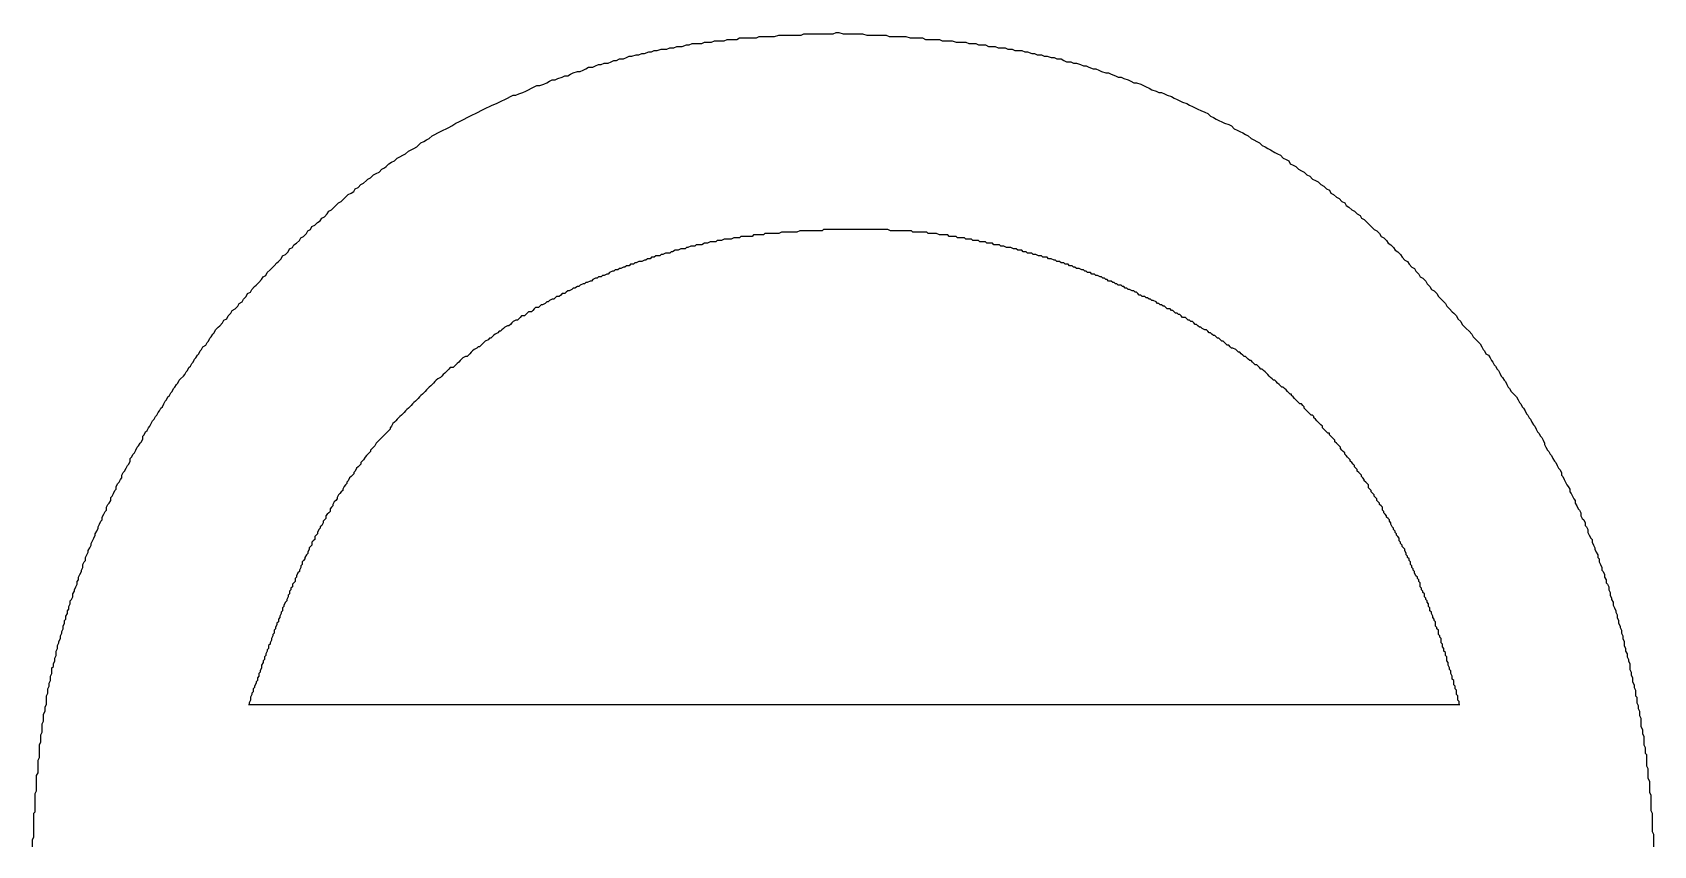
# Model space of a CAD drawing. Extents: x 50 to 797, y -88 to 551.
# Drawn here: x 160.023 to 161.183, y 537.793 to 538.375 of the extents above; entities that cross this region are included whole.
import ezdxf

# ---------------------------------------------------------------- set-up
doc = ezdxf.new("R2010")
doc.units = 0
doc.layers.get('0').update_dxf_attribs({"linetype": 'CONTINUOUS'})

msp = doc.modelspace()

# ---------------------------------------------------------------- linework, layer by layer
at = {"color": 7, "linetype": 'CONTINUOUS'}
msp.add_line((160.1776, 537.8939), (161.0443, 537.8939), dxfattribs=at)
at = {"color": 7}
for points in [[(160.154, 538.162, 0), (160.156, 538.164, 0), (160.157, 538.165, 0), (160.159, 538.167, 0), (160.16, 538.169, 0), (160.162, 538.17, 0), (160.163, 538.172, 0), (160.165, 538.174, 0), (160.166, 538.176, 0), (160.168, 538.177, 0), (160.17, 538.179, 0), (160.171, 538.181, 0), (160.173, 538.182, 0), (160.174, 538.184, 0), (160.176, 538.186, 0), (160.177, 538.188, 0), (160.179, 538.189, 0), (160.18, 538.191, 0), (160.182, 538.193, 0), (160.183, 538.194, 0), (160.185, 538.196, 0), (160.187, 538.198, 0), (160.188, 538.2, 0), (160.19, 538.201, 0), (160.191, 538.203, 0), (160.193, 538.205, 0), (160.194, 538.206, 0), (160.196, 538.208, 0), (160.198, 538.21, 0), (160.199, 538.211, 0), (160.201, 538.213, 0), (160.202, 538.215, 0), (160.204, 538.216, 0), (160.206, 538.218, 0), (160.207, 538.22, 0), (160.209, 538.221, 0), (160.21, 538.223, 0), (160.212, 538.224, 0), (160.214, 538.226, 0), (160.215, 538.228, 0), (160.217, 538.229, 0), (160.219, 538.231, 0), (160.22, 538.233, 0), (160.222, 538.234, 0), (160.223, 538.236, 0), (160.225, 538.237, 0), (160.227, 538.239, 0), (160.229, 538.24, 0), (160.23, 538.242, 0), (160.232, 538.243, 0), (160.234, 538.245, 0), (160.235, 538.247, 0), (160.237, 538.248, 0), (160.239, 538.25, 0), (160.24, 538.251, 0), (160.242, 538.253, 0), (160.244, 538.254, 0), (160.246, 538.256, 0), (160.247, 538.257, 0), (160.249, 538.259, 0), (160.251, 538.26, 0), (160.253, 538.261, 0), (160.254, 538.263, 0), (160.256, 538.264, 0), (160.258, 538.266, 0), (160.26, 538.267, 0), (160.262, 538.269, 0), (160.263, 538.27, 0), (160.265, 538.271, 0), (160.267, 538.273, 0), (160.269, 538.274, 0), (160.271, 538.275, 0), (160.273, 538.277, 0), (160.275, 538.278, 0), (160.276, 538.279, 0), (160.278, 538.281, 0), (160.28, 538.282, 0), (160.282, 538.283, 0), (160.284, 538.285, 0), (160.286, 538.286, 0), (160.288, 538.287, 0), (160.29, 538.288, 0), (160.292, 538.29, 0), (160.294, 538.291, 0), (160.296, 538.292, 0), (160.298, 538.293, 0), (160.3, 538.295, 0), (160.301, 538.296, 0), (160.303, 538.297, 0), (160.305, 538.298, 0), (160.307, 538.299, 0), (160.309, 538.301, 0), (160.311, 538.302, 0), (160.313, 538.303, 0), (160.315, 538.304, 0), (160.317, 538.305, 0), (160.319, 538.306, 0), (160.321, 538.307, 0), (160.323, 538.308, 0), (160.326, 538.31, 0), (160.328, 538.311, 0), (160.33, 538.312, 0), (160.332, 538.313, 0), (160.334, 538.314, 0), (160.336, 538.315, 0), (160.338, 538.316, 0), (160.34, 538.317, 0), (160.342, 538.318, 0), (160.344, 538.319, 0), (160.346, 538.32, 0), (160.348, 538.321, 0), (160.35, 538.322, 0), (160.352, 538.323, 0), (160.355, 538.324, 0), (160.357, 538.325, 0), (160.359, 538.326, 0), (160.361, 538.327, 0), (160.363, 538.328, 0), (160.365, 538.329, 0), (160.367, 538.33, 0), (160.369, 538.33, 0), (160.371, 538.331, 0), (160.374, 538.332, 0), (160.376, 538.333, 0), (160.378, 538.334, 0), (160.38, 538.335, 0), (160.382, 538.336, 0), (160.384, 538.337, 0), (160.386, 538.337, 0), (160.389, 538.338, 0), (160.391, 538.339, 0), (160.393, 538.34, 0), (160.395, 538.341, 0), (160.397, 538.341, 0), (160.399, 538.342, 0), (160.402, 538.343, 0), (160.404, 538.344, 0), (160.406, 538.344, 0), (160.408, 538.345, 0), (160.41, 538.346, 0), (160.413, 538.347, 0), (160.415, 538.347, 0), (160.417, 538.348, 0), (160.419, 538.349, 0), (160.421, 538.35, 0), (160.424, 538.35, 0), (160.426, 538.351, 0), (160.428, 538.352, 0), (160.43, 538.352, 0), (160.432, 538.353, 0), (160.435, 538.353, 0), (160.437, 538.354, 0), (160.439, 538.355, 0), (160.441, 538.355, 0), (160.443, 538.356, 0), (160.446, 538.356, 0), (160.448, 538.357, 0), (160.45, 538.358, 0), (160.452, 538.358, 0), (160.455, 538.359, 0), (160.457, 538.359, 0), (160.459, 538.36, 0), (160.461, 538.36, 0), (160.464, 538.361, 0), (160.466, 538.361, 0), (160.468, 538.362, 0), (160.47, 538.362, 0), (160.473, 538.363, 0), (160.475, 538.363, 0), (160.477, 538.363, 0), (160.479, 538.364, 0), (160.482, 538.364, 0), (160.484, 538.365, 0), (160.486, 538.365, 0), (160.488, 538.365, 0), (160.491, 538.366, 0), (160.493, 538.366, 0), (160.495, 538.367, 0), (160.497, 538.367, 0), (160.5, 538.367, 0), (160.502, 538.367, 0), (160.504, 538.368, 0), (160.506, 538.368, 0), (160.509, 538.368, 0), (160.511, 538.369, 0), (160.513, 538.369, 0), (160.516, 538.369, 0), (160.518, 538.369, 0), (160.52, 538.37, 0), (160.522, 538.37, 0), (160.525, 538.37, 0), (160.527, 538.37, 0), (160.529, 538.371, 0), (160.532, 538.371, 0), (160.534, 538.371, 0), (160.536, 538.371, 0), (160.538, 538.371, 0), (160.541, 538.371, 0), (160.543, 538.372, 0), (160.545, 538.372, 0), (160.548, 538.372, 0), (160.55, 538.372, 0), (160.552, 538.372, 0), (160.554, 538.372, 0), (160.557, 538.373, 0), (160.559, 538.373, 0), (160.561, 538.373, 0), (160.564, 538.373, 0), (160.566, 538.373, 0), (160.568, 538.373, 0), (160.571, 538.373, 0), (160.573, 538.373, 0), (160.575, 538.374, 0), (160.577, 538.374, 0), (160.58, 538.374, 0), (160.582, 538.374, 0), (160.584, 538.374, 0), (160.587, 538.374, 0), (160.589, 538.374, 0), (160.591, 538.374, 0), (160.594, 538.374, 0), (160.596, 538.374, 0), (160.598, 538.375, 0), (160.6, 538.375, 0)], [(160.6, 538.375, 0), (160.603, 538.374, 0), (160.605, 538.374, 0), (160.608, 538.374, 0), (160.61, 538.374, 0), (160.612, 538.374, 0), (160.615, 538.374, 0), (160.617, 538.374, 0), (160.62, 538.373, 0), (160.622, 538.373, 0), (160.624, 538.373, 0), (160.627, 538.373, 0), (160.629, 538.373, 0), (160.632, 538.373, 0), (160.634, 538.373, 0), (160.636, 538.372, 0), (160.639, 538.372, 0), (160.641, 538.372, 0), (160.643, 538.372, 0), (160.646, 538.372, 0), (160.648, 538.372, 0), (160.651, 538.371, 0), (160.653, 538.371, 0), (160.655, 538.371, 0), (160.658, 538.371, 0), (160.66, 538.371, 0), (160.662, 538.37, 0), (160.665, 538.37, 0), (160.667, 538.37, 0), (160.67, 538.37, 0), (160.672, 538.37, 0), (160.674, 538.369, 0), (160.677, 538.369, 0), (160.679, 538.369, 0), (160.681, 538.369, 0), (160.684, 538.368, 0), (160.686, 538.368, 0), (160.689, 538.368, 0), (160.691, 538.368, 0), (160.693, 538.367, 0), (160.696, 538.367, 0), (160.698, 538.367, 0), (160.7, 538.366, 0), (160.703, 538.366, 0), (160.705, 538.366, 0), (160.707, 538.365, 0), (160.71, 538.365, 0), (160.712, 538.365, 0), (160.714, 538.364, 0), (160.717, 538.364, 0), (160.719, 538.364, 0), (160.721, 538.363, 0), (160.724, 538.363, 0), (160.726, 538.362, 0), (160.728, 538.362, 0), (160.731, 538.362, 0), (160.733, 538.361, 0), (160.735, 538.361, 0), (160.738, 538.36, 0), (160.74, 538.36, 0), (160.742, 538.359, 0), (160.745, 538.359, 0), (160.747, 538.358, 0), (160.749, 538.358, 0), (160.752, 538.357, 0), (160.754, 538.357, 0), (160.756, 538.356, 0), (160.759, 538.356, 0), (160.761, 538.355, 0), (160.763, 538.354, 0), (160.766, 538.354, 0), (160.768, 538.353, 0), (160.77, 538.353, 0), (160.773, 538.352, 0), (160.775, 538.351, 0), (160.777, 538.351, 0), (160.779, 538.35, 0), (160.782, 538.349, 0), (160.784, 538.349, 0), (160.786, 538.348, 0), (160.788, 538.347, 0), (160.791, 538.346, 0), (160.793, 538.346, 0), (160.795, 538.345, 0), (160.798, 538.344, 0), (160.8, 538.343, 0), (160.802, 538.343, 0), (160.804, 538.342, 0), (160.807, 538.341, 0), (160.809, 538.34, 0), (160.811, 538.339, 0), (160.813, 538.339, 0), (160.816, 538.338, 0), (160.818, 538.337, 0), (160.82, 538.336, 0), (160.822, 538.335, 0), (160.824, 538.334, 0), (160.827, 538.333, 0), (160.829, 538.332, 0), (160.831, 538.332, 0), (160.833, 538.331, 0), (160.835, 538.33, 0), (160.838, 538.329, 0), (160.84, 538.328, 0), (160.842, 538.327, 0), (160.844, 538.326, 0), (160.846, 538.325, 0), (160.849, 538.324, 0), (160.851, 538.323, 0), (160.853, 538.322, 0), (160.855, 538.321, 0), (160.857, 538.32, 0), (160.859, 538.319, 0), (160.862, 538.318, 0), (160.864, 538.317, 0), (160.866, 538.315, 0), (160.868, 538.314, 0), (160.87, 538.313, 0), (160.872, 538.312, 0), (160.874, 538.311, 0), (160.876, 538.31, 0), (160.879, 538.309, 0), (160.881, 538.308, 0), (160.883, 538.306, 0), (160.885, 538.305, 0), (160.887, 538.304, 0), (160.889, 538.303, 0), (160.891, 538.302, 0), (160.893, 538.301, 0), (160.895, 538.299, 0), (160.897, 538.298, 0), (160.899, 538.297, 0), (160.901, 538.296, 0), (160.903, 538.294, 0), (160.905, 538.293, 0), (160.907, 538.292, 0), (160.909, 538.291, 0), (160.912, 538.289, 0), (160.914, 538.288, 0), (160.916, 538.287, 0), (160.918, 538.285, 0), (160.92, 538.284, 0), (160.922, 538.283, 0), (160.923, 538.281, 0), (160.925, 538.28, 0), (160.927, 538.279, 0), (160.929, 538.277, 0), (160.931, 538.276, 0), (160.933, 538.275, 0), (160.935, 538.273, 0), (160.937, 538.272, 0), (160.939, 538.27, 0), (160.941, 538.269, 0), (160.943, 538.268, 0), (160.945, 538.266, 0), (160.947, 538.265, 0), (160.949, 538.263, 0), (160.951, 538.262, 0), (160.952, 538.26, 0), (160.954, 538.259, 0), (160.956, 538.257, 0), (160.958, 538.256, 0), (160.96, 538.254, 0), (160.962, 538.253, 0), (160.963, 538.251, 0), (160.965, 538.25, 0), (160.967, 538.248, 0), (160.969, 538.247, 0), (160.971, 538.245, 0), (160.973, 538.244, 0), (160.974, 538.242, 0), (160.976, 538.241, 0), (160.978, 538.239, 0), (160.98, 538.237, 0), (160.981, 538.236, 0), (160.983, 538.234, 0), (160.985, 538.233, 0), (160.987, 538.231, 0), (160.988, 538.229, 0), (160.99, 538.228, 0), (160.992, 538.226, 0), (160.993, 538.224, 0), (160.995, 538.223, 0), (160.997, 538.221, 0), (160.998, 538.219, 0), (161, 538.218, 0), (161.002, 538.216, 0), (161.003, 538.214, 0), (161.005, 538.212, 0), (161.007, 538.211, 0), (161.008, 538.209, 0), (161.01, 538.207, 0), (161.012, 538.206, 0), (161.013, 538.204, 0), (161.015, 538.202, 0), (161.016, 538.2, 0), (161.018, 538.199, 0), (161.02, 538.197, 0), (161.021, 538.195, 0), (161.023, 538.193, 0), (161.024, 538.191, 0), (161.026, 538.19, 0), (161.028, 538.188, 0), (161.029, 538.186, 0), (161.031, 538.184, 0), (161.032, 538.183, 0), (161.034, 538.181, 0), (161.035, 538.179, 0), (161.037, 538.177, 0), (161.039, 538.175, 0), (161.04, 538.174, 0), (161.042, 538.172, 0), (161.043, 538.17, 0), (161.045, 538.168, 0), (161.046, 538.166, 0), (161.048, 538.164, 0), (161.049, 538.163, 0), (161.051, 538.161, 0), (161.053, 538.159, 0), (161.054, 538.157, 0), (161.056, 538.155, 0), (161.057, 538.154, 0), (161.059, 538.152, 0), (161.06, 538.15, 0)], [(160.608, 538.234, 0), (160.606, 538.234, 0), (160.605, 538.234, 0), (160.603, 538.234, 0), (160.602, 538.234, 0), (160.6, 538.234, 0), (160.599, 538.234, 0), (160.598, 538.234, 0), (160.596, 538.234, 0), (160.595, 538.234, 0), (160.593, 538.234, 0), (160.592, 538.234, 0), (160.59, 538.234, 0), (160.589, 538.234, 0), (160.588, 538.233, 0), (160.586, 538.233, 0), (160.585, 538.233, 0), (160.583, 538.233, 0), (160.582, 538.233, 0), (160.58, 538.233, 0), (160.579, 538.233, 0), (160.578, 538.233, 0), (160.576, 538.233, 0), (160.575, 538.233, 0), (160.573, 538.233, 0), (160.572, 538.233, 0), (160.57, 538.232, 0), (160.569, 538.232, 0), (160.567, 538.232, 0), (160.566, 538.232, 0), (160.565, 538.232, 0), (160.563, 538.232, 0), (160.562, 538.232, 0), (160.56, 538.232, 0), (160.559, 538.232, 0), (160.557, 538.231, 0), (160.556, 538.231, 0), (160.555, 538.231, 0), (160.553, 538.231, 0), (160.552, 538.231, 0), (160.55, 538.231, 0), (160.549, 538.231, 0), (160.547, 538.231, 0), (160.546, 538.23, 0), (160.545, 538.23, 0), (160.543, 538.23, 0), (160.542, 538.23, 0), (160.54, 538.23, 0), (160.539, 538.23, 0), (160.538, 538.229, 0), (160.536, 538.229, 0), (160.535, 538.229, 0), (160.533, 538.229, 0), (160.532, 538.229, 0), (160.53, 538.229, 0), (160.529, 538.228, 0), (160.528, 538.228, 0), (160.526, 538.228, 0), (160.525, 538.228, 0), (160.523, 538.227, 0), (160.522, 538.227, 0), (160.52, 538.227, 0), (160.519, 538.227, 0), (160.518, 538.227, 0), (160.516, 538.226, 0), (160.515, 538.226, 0), (160.513, 538.226, 0), (160.512, 538.225, 0), (160.511, 538.225, 0), (160.509, 538.225, 0), (160.508, 538.225, 0), (160.506, 538.224, 0), (160.505, 538.224, 0), (160.504, 538.224, 0), (160.502, 538.223, 0), (160.501, 538.223, 0), (160.499, 538.223, 0), (160.498, 538.223, 0), (160.497, 538.222, 0), (160.495, 538.222, 0), (160.494, 538.222, 0), (160.492, 538.221, 0), (160.491, 538.221, 0), (160.49, 538.22, 0), (160.488, 538.22, 0), (160.487, 538.22, 0), (160.485, 538.219, 0), (160.484, 538.219, 0), (160.483, 538.219, 0), (160.481, 538.218, 0), (160.48, 538.218, 0), (160.479, 538.217, 0), (160.477, 538.217, 0), (160.476, 538.217, 0), (160.474, 538.216, 0), (160.473, 538.216, 0), (160.472, 538.215, 0), (160.47, 538.215, 0), (160.469, 538.215, 0), (160.468, 538.214, 0), (160.466, 538.214, 0), (160.465, 538.213, 0), (160.463, 538.213, 0), (160.462, 538.212, 0), (160.461, 538.212, 0), (160.459, 538.211, 0), (160.458, 538.211, 0), (160.457, 538.211, 0), (160.455, 538.21, 0), (160.454, 538.21, 0), (160.453, 538.209, 0), (160.451, 538.209, 0), (160.45, 538.208, 0), (160.448, 538.208, 0), (160.447, 538.207, 0), (160.446, 538.207, 0), (160.444, 538.206, 0), (160.443, 538.206, 0), (160.442, 538.205, 0), (160.44, 538.205, 0), (160.439, 538.204, 0), (160.438, 538.204, 0), (160.436, 538.203, 0), (160.435, 538.202, 0), (160.434, 538.202, 0), (160.432, 538.201, 0), (160.431, 538.201, 0), (160.43, 538.2, 0), (160.428, 538.2, 0), (160.427, 538.199, 0), (160.426, 538.199, 0), (160.424, 538.198, 0), (160.423, 538.197, 0), (160.422, 538.197, 0), (160.42, 538.196, 0), (160.419, 538.196, 0), (160.418, 538.195, 0), (160.417, 538.195, 0), (160.415, 538.194, 0), (160.414, 538.193, 0), (160.413, 538.193, 0), (160.411, 538.192, 0), (160.41, 538.192, 0), (160.409, 538.191, 0), (160.407, 538.19, 0), (160.406, 538.19, 0), (160.405, 538.189, 0), (160.404, 538.188, 0), (160.402, 538.188, 0), (160.401, 538.187, 0), (160.4, 538.186, 0), (160.398, 538.186, 0), (160.397, 538.185, 0), (160.396, 538.184, 0), (160.395, 538.184, 0), (160.393, 538.183, 0), (160.392, 538.182, 0), (160.391, 538.182, 0), (160.39, 538.181, 0), (160.388, 538.18, 0), (160.387, 538.18, 0), (160.386, 538.179, 0), (160.385, 538.178, 0), (160.383, 538.178, 0), (160.382, 538.177, 0), (160.381, 538.176, 0), (160.38, 538.175, 0), (160.378, 538.175, 0), (160.377, 538.174, 0), (160.376, 538.173, 0), (160.375, 538.172, 0), (160.373, 538.172, 0), (160.372, 538.171, 0), (160.371, 538.17, 0), (160.37, 538.169, 0), (160.369, 538.169, 0), (160.367, 538.168, 0), (160.366, 538.167, 0), (160.365, 538.166, 0), (160.364, 538.165, 0), (160.363, 538.165, 0), (160.361, 538.164, 0), (160.36, 538.163, 0), (160.359, 538.162, 0), (160.358, 538.161, 0), (160.357, 538.161, 0), (160.356, 538.16, 0), (160.354, 538.159, 0), (160.353, 538.158, 0), (160.352, 538.157, 0), (160.351, 538.156, 0), (160.35, 538.156, 0), (160.349, 538.155, 0), (160.347, 538.154, 0), (160.346, 538.153, 0), (160.345, 538.152, 0), (160.344, 538.151, 0), (160.343, 538.15, 0), (160.342, 538.15, 0), (160.341, 538.149, 0), (160.339, 538.148, 0), (160.338, 538.147, 0), (160.337, 538.146, 0), (160.336, 538.145, 0), (160.335, 538.144, 0), (160.334, 538.143, 0), (160.333, 538.143, 0), (160.331, 538.142, 0), (160.33, 538.141, 0), (160.329, 538.14, 0), (160.328, 538.139, 0), (160.327, 538.138, 0), (160.326, 538.137, 0), (160.325, 538.136, 0), (160.324, 538.135, 0), (160.322, 538.135, 0), (160.321, 538.134, 0), (160.32, 538.133, 0), (160.319, 538.132, 0), (160.318, 538.131, 0), (160.317, 538.13, 0), (160.316, 538.129, 0), (160.315, 538.128, 0), (160.313, 538.127, 0)], [(161.044, 537.894, 0), (161.044, 537.895, 0), (161.044, 537.896, 0), (161.043, 537.897, 0), (161.043, 537.899, 0), (161.043, 537.9, 0), (161.042, 537.901, 0), (161.042, 537.902, 0), (161.042, 537.904, 0), (161.041, 537.905, 0), (161.041, 537.906, 0), (161.041, 537.907, 0), (161.04, 537.908, 0), (161.04, 537.91, 0), (161.04, 537.911, 0), (161.039, 537.912, 0), (161.039, 537.913, 0), (161.039, 537.914, 0), (161.038, 537.916, 0), (161.038, 537.917, 0), (161.038, 537.918, 0), (161.037, 537.919, 0), (161.037, 537.92, 0), (161.036, 537.922, 0), (161.036, 537.923, 0), (161.036, 537.924, 0), (161.035, 537.925, 0), (161.035, 537.926, 0), (161.035, 537.928, 0), (161.034, 537.929, 0), (161.034, 537.93, 0), (161.034, 537.931, 0), (161.033, 537.932, 0), (161.033, 537.934, 0), (161.032, 537.935, 0), (161.032, 537.936, 0), (161.032, 537.937, 0), (161.031, 537.938, 0), (161.031, 537.94, 0), (161.031, 537.941, 0), (161.03, 537.942, 0), (161.03, 537.943, 0), (161.029, 537.944, 0), (161.029, 537.946, 0), (161.029, 537.947, 0), (161.028, 537.948, 0), (161.028, 537.949, 0), (161.027, 537.95, 0), (161.027, 537.952, 0), (161.027, 537.953, 0), (161.026, 537.954, 0), (161.026, 537.955, 0), (161.025, 537.956, 0), (161.025, 537.957, 0), (161.024, 537.959, 0), (161.024, 537.96, 0), (161.023, 537.961, 0), (161.023, 537.962, 0), (161.023, 537.963, 0), (161.022, 537.964, 0), (161.022, 537.966, 0), (161.021, 537.967, 0), (161.021, 537.968, 0), (161.02, 537.969, 0), (161.02, 537.97, 0), (161.019, 537.971, 0), (161.019, 537.973, 0), (161.018, 537.974, 0), (161.018, 537.975, 0), (161.017, 537.976, 0), (161.017, 537.977, 0), (161.016, 537.978, 0), (161.016, 537.98, 0), (161.016, 537.981, 0), (161.015, 537.982, 0), (161.015, 537.983, 0), (161.014, 537.984, 0), (161.014, 537.985, 0), (161.013, 537.986, 0), (161.012, 537.988, 0), (161.012, 537.989, 0), (161.011, 537.99, 0), (161.011, 537.991, 0), (161.01, 537.992, 0), (161.01, 537.993, 0), (161.009, 537.994, 0), (161.009, 537.996, 0), (161.008, 537.997, 0), (161.008, 537.998, 0), (161.007, 537.999, 0), (161.007, 538, 0), (161.006, 538.001, 0), (161.006, 538.002, 0), (161.005, 538.004, 0), (161.005, 538.005, 0), (161.004, 538.006, 0), (161.003, 538.007, 0), (161.003, 538.008, 0), (161.002, 538.009, 0), (161.002, 538.01, 0), (161.001, 538.011, 0), (161.001, 538.013, 0), (161, 538.014, 0), (160.999, 538.015, 0), (160.999, 538.016, 0), (160.998, 538.017, 0), (160.998, 538.018, 0), (160.997, 538.019, 0), (160.997, 538.02, 0), (160.996, 538.021, 0), (160.995, 538.023, 0), (160.995, 538.024, 0), (160.994, 538.025, 0), (160.994, 538.026, 0), (160.993, 538.027, 0), (160.992, 538.028, 0), (160.992, 538.029, 0), (160.991, 538.03, 0), (160.99, 538.031, 0), (160.99, 538.032, 0), (160.989, 538.033, 0), (160.989, 538.035, 0), (160.988, 538.036, 0), (160.987, 538.037, 0), (160.987, 538.038, 0), (160.986, 538.039, 0), (160.985, 538.04, 0), (160.985, 538.041, 0), (160.984, 538.042, 0), (160.983, 538.043, 0), (160.983, 538.044, 0), (160.982, 538.045, 0), (160.981, 538.046, 0), (160.981, 538.047, 0), (160.98, 538.048, 0), (160.979, 538.049, 0), (160.979, 538.051, 0), (160.978, 538.052, 0), (160.977, 538.053, 0), (160.976, 538.054, 0), (160.976, 538.055, 0), (160.975, 538.056, 0), (160.974, 538.057, 0), (160.974, 538.058, 0), (160.973, 538.059, 0), (160.972, 538.06, 0), (160.971, 538.061, 0), (160.971, 538.062, 0), (160.97, 538.063, 0), (160.969, 538.064, 0), (160.969, 538.065, 0), (160.968, 538.066, 0), (160.967, 538.067, 0), (160.966, 538.068, 0), (160.966, 538.069, 0), (160.965, 538.07, 0), (160.964, 538.071, 0), (160.963, 538.072, 0), (160.962, 538.073, 0), (160.962, 538.074, 0), (160.961, 538.075, 0), (160.96, 538.076, 0), (160.959, 538.077, 0), (160.959, 538.078, 0), (160.958, 538.079, 0), (160.957, 538.08, 0), (160.956, 538.081, 0), (160.955, 538.082, 0), (160.955, 538.083, 0), (160.954, 538.084, 0), (160.953, 538.085, 0), (160.952, 538.086, 0), (160.951, 538.087, 0), (160.951, 538.088, 0), (160.95, 538.088, 0), (160.949, 538.089, 0), (160.948, 538.09, 0), (160.947, 538.091, 0), (160.946, 538.092, 0), (160.946, 538.093, 0), (160.945, 538.094, 0), (160.944, 538.095, 0), (160.943, 538.096, 0), (160.942, 538.097, 0), (160.941, 538.098, 0), (160.94, 538.099, 0), (160.94, 538.1, 0), (160.939, 538.101, 0), (160.938, 538.101, 0), (160.937, 538.102, 0), (160.936, 538.103, 0), (160.935, 538.104, 0), (160.934, 538.105, 0), (160.933, 538.106, 0), (160.933, 538.107, 0), (160.932, 538.108, 0), (160.931, 538.109, 0), (160.93, 538.109, 0), (160.929, 538.11, 0), (160.928, 538.111, 0), (160.927, 538.112, 0), (160.926, 538.113, 0), (160.925, 538.114, 0), (160.924, 538.115, 0), (160.924, 538.116, 0), (160.923, 538.116, 0), (160.922, 538.117, 0), (160.921, 538.118, 0), (160.92, 538.119, 0), (160.919, 538.12, 0), (160.918, 538.121, 0), (160.917, 538.121, 0), (160.916, 538.122, 0), (160.915, 538.123, 0), (160.914, 538.124, 0), (160.913, 538.125, 0), (160.912, 538.126, 0), (160.911, 538.126, 0), (160.91, 538.127, 0), (160.909, 538.128, 0), (160.908, 538.129, 0), (160.907, 538.13, 0), (160.907, 538.13, 0), (160.906, 538.131, 0), (160.905, 538.132, 0), (160.904, 538.133, 0), (160.903, 538.134, 0), (160.902, 538.134, 0), (160.901, 538.135, 0), (160.9, 538.136, 0), (160.899, 538.137, 0), (160.898, 538.137, 0), (160.897, 538.138, 0), (160.896, 538.139, 0), (160.895, 538.14, 0), (160.894, 538.14, 0), (160.893, 538.141, 0), (160.892, 538.142, 0), (160.891, 538.143, 0), (160.89, 538.143, 0), (160.889, 538.144, 0), (160.888, 538.145, 0), (160.887, 538.146, 0), (160.886, 538.146, 0), (160.885, 538.147, 0), (160.884, 538.148, 0), (160.882, 538.149, 0), (160.881, 538.149, 0), (160.88, 538.15, 0), (160.879, 538.151, 0), (160.878, 538.151, 0), (160.877, 538.152, 0), (160.876, 538.153, 0), (160.875, 538.154, 0), (160.874, 538.154, 0), (160.873, 538.155, 0), (160.872, 538.156, 0), (160.871, 538.156, 0), (160.87, 538.157, 0), (160.869, 538.158, 0), (160.868, 538.158, 0), (160.867, 538.159, 0), (160.866, 538.16, 0), (160.865, 538.16, 0), (160.864, 538.161, 0), (160.863, 538.162, 0), (160.862, 538.162, 0), (160.86, 538.163, 0), (160.859, 538.164, 0), (160.858, 538.164, 0), (160.857, 538.165, 0), (160.856, 538.166, 0), (160.855, 538.166, 0), (160.854, 538.167, 0), (160.853, 538.168, 0), (160.852, 538.168, 0), (160.851, 538.169, 0), (160.85, 538.169, 0), (160.849, 538.17, 0), (160.848, 538.171, 0), (160.846, 538.171, 0), (160.845, 538.172, 0), (160.844, 538.173, 0), (160.843, 538.173, 0), (160.842, 538.174, 0), (160.841, 538.174, 0), (160.84, 538.175, 0), (160.839, 538.176, 0), (160.838, 538.176, 0), (160.837, 538.177, 0), (160.835, 538.177, 0), (160.834, 538.178, 0), (160.833, 538.179, 0), (160.832, 538.179, 0), (160.831, 538.18, 0), (160.83, 538.18, 0), (160.829, 538.181, 0), (160.828, 538.181, 0), (160.827, 538.182, 0), (160.825, 538.183, 0), (160.824, 538.183, 0), (160.823, 538.184, 0), (160.822, 538.184, 0), (160.821, 538.185, 0), (160.82, 538.185, 0), (160.819, 538.186, 0), (160.817, 538.186, 0), (160.816, 538.187, 0), (160.815, 538.187, 0), (160.814, 538.188, 0), (160.813, 538.189, 0), (160.812, 538.189, 0), (160.811, 538.19, 0), (160.81, 538.19, 0), (160.808, 538.191, 0), (160.807, 538.191, 0), (160.806, 538.192, 0), (160.805, 538.192, 0), (160.804, 538.193, 0), (160.803, 538.193, 0), (160.802, 538.194, 0), (160.8, 538.194, 0), (160.799, 538.195, 0), (160.798, 538.195, 0), (160.797, 538.196, 0), (160.796, 538.196, 0), (160.795, 538.197, 0), (160.793, 538.197, 0), (160.792, 538.198, 0), (160.791, 538.198, 0), (160.79, 538.199, 0), (160.789, 538.199, 0), (160.788, 538.2, 0), (160.787, 538.2, 0), (160.785, 538.201, 0), (160.784, 538.201, 0), (160.783, 538.202, 0), (160.782, 538.202, 0), (160.781, 538.202, 0), (160.78, 538.203, 0), (160.778, 538.203, 0), (160.777, 538.204, 0), (160.776, 538.204, 0), (160.775, 538.205, 0), (160.774, 538.205, 0), (160.772, 538.206, 0), (160.771, 538.206, 0), (160.77, 538.206, 0), (160.769, 538.207, 0), (160.768, 538.207, 0), (160.767, 538.208, 0), (160.765, 538.208, 0), (160.764, 538.209, 0), (160.763, 538.209, 0), (160.762, 538.209, 0), (160.761, 538.21, 0), (160.759, 538.21, 0), (160.758, 538.211, 0), (160.757, 538.211, 0), (160.756, 538.211, 0), (160.755, 538.212, 0), (160.754, 538.212, 0), (160.752, 538.213, 0), (160.751, 538.213, 0), (160.75, 538.213, 0), (160.749, 538.214, 0), (160.748, 538.214, 0), (160.746, 538.214, 0), (160.745, 538.215, 0), (160.744, 538.215, 0), (160.743, 538.215, 0), (160.741, 538.216, 0), (160.74, 538.216, 0), (160.739, 538.216, 0), (160.738, 538.217, 0), (160.737, 538.217, 0), (160.735, 538.217, 0), (160.734, 538.218, 0), (160.733, 538.218, 0), (160.732, 538.218, 0), (160.731, 538.219, 0), (160.729, 538.219, 0), (160.728, 538.219, 0), (160.727, 538.22, 0), (160.726, 538.22, 0), (160.725, 538.22, 0), (160.723, 538.221, 0), (160.722, 538.221, 0), (160.721, 538.221, 0), (160.72, 538.221, 0), (160.718, 538.222, 0), (160.717, 538.222, 0), (160.716, 538.222, 0), (160.715, 538.223, 0), (160.713, 538.223, 0), (160.712, 538.223, 0), (160.711, 538.223, 0), (160.71, 538.224, 0), (160.709, 538.224, 0), (160.707, 538.224, 0), (160.706, 538.224, 0), (160.705, 538.225, 0), (160.704, 538.225, 0), (160.702, 538.225, 0), (160.701, 538.225, 0), (160.7, 538.226, 0), (160.699, 538.226, 0), (160.698, 538.226, 0), (160.696, 538.226, 0), (160.695, 538.227, 0), (160.694, 538.227, 0), (160.693, 538.227, 0), (160.691, 538.227, 0), (160.69, 538.228, 0), (160.689, 538.228, 0), (160.688, 538.228, 0), (160.686, 538.228, 0), (160.685, 538.228, 0), (160.684, 538.229, 0), (160.683, 538.229, 0), (160.681, 538.229, 0), (160.68, 538.229, 0), (160.679, 538.229, 0), (160.678, 538.23, 0), (160.676, 538.23, 0), (160.675, 538.23, 0), (160.674, 538.23, 0), (160.673, 538.23, 0), (160.672, 538.23, 0), (160.67, 538.231, 0), (160.669, 538.231, 0), (160.668, 538.231, 0), (160.667, 538.231, 0), (160.665, 538.231, 0), (160.664, 538.231, 0), (160.663, 538.232, 0), (160.662, 538.232, 0), (160.66, 538.232, 0), (160.659, 538.232, 0), (160.658, 538.232, 0), (160.657, 538.232, 0), (160.655, 538.232, 0), (160.654, 538.232, 0), (160.653, 538.232, 0), (160.652, 538.233, 0), (160.65, 538.233, 0), (160.649, 538.233, 0), (160.648, 538.233, 0), (160.647, 538.233, 0), (160.645, 538.233, 0), (160.644, 538.233, 0), (160.643, 538.233, 0), (160.642, 538.233, 0), (160.64, 538.233, 0), (160.639, 538.233, 0), (160.638, 538.233, 0), (160.637, 538.233, 0), (160.635, 538.234, 0), (160.634, 538.234, 0), (160.633, 538.234, 0), (160.632, 538.234, 0), (160.63, 538.234, 0), (160.629, 538.234, 0), (160.628, 538.234, 0), (160.627, 538.234, 0), (160.625, 538.234, 0), (160.624, 538.234, 0), (160.623, 538.234, 0), (160.621, 538.234, 0), (160.62, 538.234, 0), (160.619, 538.234, 0), (160.618, 538.234, 0), (160.616, 538.234, 0), (160.615, 538.234, 0), (160.614, 538.234, 0), (160.613, 538.234, 0), (160.611, 538.234, 0), (160.61, 538.234, 0), (160.609, 538.234, 0), (160.608, 538.234, 0)], [(160.023, 537.792, 0), (160.023, 537.793, 0), (160.023, 537.795, 0), (160.023, 537.797, 0), (160.024, 537.799, 0), (160.024, 537.801, 0), (160.024, 537.803, 0), (160.024, 537.805, 0), (160.024, 537.806, 0), (160.024, 537.808, 0), (160.024, 537.81, 0), (160.024, 537.812, 0), (160.024, 537.814, 0), (160.024, 537.816, 0), (160.025, 537.817, 0), (160.025, 537.819, 0), (160.025, 537.821, 0), (160.025, 537.823, 0), (160.025, 537.825, 0), (160.025, 537.827, 0), (160.025, 537.828, 0), (160.025, 537.83, 0), (160.026, 537.832, 0), (160.026, 537.834, 0), (160.026, 537.836, 0), (160.026, 537.838, 0), (160.026, 537.84, 0), (160.026, 537.841, 0), (160.026, 537.843, 0), (160.027, 537.845, 0), (160.027, 537.847, 0), (160.027, 537.849, 0), (160.027, 537.851, 0), (160.027, 537.852, 0), (160.027, 537.854, 0), (160.028, 537.856, 0), (160.028, 537.858, 0), (160.028, 537.86, 0), (160.028, 537.862, 0), (160.028, 537.863, 0), (160.028, 537.865, 0), (160.029, 537.867, 0), (160.029, 537.869, 0), (160.029, 537.871, 0), (160.029, 537.872, 0), (160.03, 537.874, 0), (160.03, 537.876, 0), (160.03, 537.878, 0), (160.03, 537.88, 0), (160.031, 537.882, 0), (160.031, 537.883, 0), (160.031, 537.885, 0), (160.031, 537.887, 0), (160.032, 537.889, 0), (160.032, 537.891, 0), (160.032, 537.892, 0), (160.033, 537.894, 0), (160.033, 537.896, 0), (160.033, 537.898, 0), (160.033, 537.9, 0), (160.034, 537.902, 0), (160.034, 537.903, 0), (160.034, 537.905, 0), (160.035, 537.907, 0), (160.035, 537.909, 0), (160.036, 537.911, 0), (160.036, 537.912, 0), (160.036, 537.914, 0), (160.037, 537.916, 0), (160.037, 537.918, 0), (160.037, 537.92, 0), (160.038, 537.921, 0), (160.038, 537.923, 0), (160.039, 537.925, 0), (160.039, 537.927, 0), (160.04, 537.929, 0), (160.04, 537.93, 0), (160.04, 537.932, 0), (160.041, 537.934, 0), (160.041, 537.936, 0), (160.042, 537.938, 0), (160.042, 537.939, 0), (160.043, 537.941, 0), (160.043, 537.943, 0), (160.044, 537.945, 0), (160.044, 537.946, 0), (160.045, 537.948, 0), (160.045, 537.95, 0), (160.046, 537.952, 0), (160.046, 537.954, 0), (160.047, 537.955, 0), (160.047, 537.957, 0), (160.048, 537.959, 0), (160.048, 537.961, 0), (160.049, 537.962, 0), (160.049, 537.964, 0), (160.05, 537.966, 0), (160.05, 537.968, 0), (160.051, 537.969, 0), (160.052, 537.971, 0), (160.052, 537.973, 0), (160.053, 537.975, 0), (160.053, 537.976, 0), (160.054, 537.978, 0), (160.055, 537.98, 0), (160.055, 537.982, 0), (160.056, 537.983, 0), (160.056, 537.985, 0), (160.057, 537.987, 0), (160.058, 537.989, 0), (160.058, 537.99, 0), (160.059, 537.992, 0), (160.059, 537.994, 0), (160.06, 537.996, 0), (160.061, 537.997, 0), (160.061, 537.999, 0), (160.062, 538.001, 0), (160.063, 538.003, 0), (160.063, 538.004, 0), (160.064, 538.006, 0), (160.065, 538.008, 0), (160.065, 538.009, 0), (160.066, 538.011, 0), (160.067, 538.013, 0), (160.068, 538.015, 0), (160.068, 538.016, 0), (160.069, 538.018, 0), (160.07, 538.02, 0), (160.07, 538.021, 0), (160.071, 538.023, 0), (160.072, 538.025, 0), (160.073, 538.026, 0), (160.073, 538.028, 0), (160.074, 538.03, 0), (160.075, 538.032, 0), (160.076, 538.033, 0), (160.076, 538.035, 0), (160.077, 538.037, 0), (160.078, 538.038, 0), (160.079, 538.04, 0), (160.079, 538.042, 0), (160.08, 538.043, 0), (160.081, 538.045, 0), (160.082, 538.047, 0), (160.083, 538.048, 0), (160.083, 538.05, 0), (160.084, 538.052, 0), (160.085, 538.053, 0), (160.086, 538.055, 0), (160.087, 538.056, 0), (160.087, 538.058, 0), (160.088, 538.06, 0), (160.089, 538.061, 0), (160.09, 538.063, 0), (160.091, 538.065, 0), (160.092, 538.066, 0), (160.093, 538.068, 0), (160.093, 538.07, 0), (160.094, 538.071, 0), (160.095, 538.073, 0), (160.096, 538.074, 0), (160.097, 538.076, 0), (160.098, 538.078, 0), (160.099, 538.079, 0), (160.1, 538.081, 0), (160.101, 538.082, 0), (160.102, 538.084, 0), (160.102, 538.086, 0), (160.103, 538.087, 0), (160.104, 538.089, 0), (160.105, 538.09, 0), (160.106, 538.092, 0), (160.107, 538.093, 0), (160.108, 538.095, 0), (160.109, 538.097, 0), (160.11, 538.098, 0), (160.111, 538.1, 0), (160.112, 538.101, 0), (160.113, 538.103, 0), (160.114, 538.104, 0), (160.115, 538.106, 0), (160.116, 538.107, 0), (160.117, 538.109, 0), (160.118, 538.111, 0), (160.119, 538.112, 0), (160.12, 538.114, 0), (160.121, 538.115, 0), (160.122, 538.117, 0), (160.123, 538.118, 0), (160.124, 538.12, 0), (160.125, 538.121, 0), (160.126, 538.123, 0), (160.127, 538.124, 0), (160.128, 538.126, 0), (160.129, 538.127, 0), (160.131, 538.129, 0), (160.132, 538.13, 0), (160.133, 538.132, 0), (160.134, 538.133, 0), (160.135, 538.135, 0), (160.136, 538.136, 0), (160.137, 538.138, 0), (160.138, 538.139, 0), (160.139, 538.141, 0), (160.14, 538.142, 0), (160.141, 538.144, 0), (160.142, 538.145, 0), (160.143, 538.147, 0), (160.144, 538.148, 0), (160.145, 538.15, 0), (160.147, 538.151, 0), (160.148, 538.153, 0), (160.149, 538.154, 0), (160.15, 538.156, 0), (160.151, 538.157, 0), (160.152, 538.159, 0), (160.153, 538.16, 0), (160.154, 538.162, 0)], [(161.06, 538.15, 0), (161.061, 538.148, 0), (161.062, 538.147, 0), (161.063, 538.145, 0), (161.065, 538.144, 0), (161.066, 538.142, 0), (161.067, 538.14, 0), (161.068, 538.139, 0), (161.069, 538.137, 0), (161.07, 538.136, 0), (161.071, 538.134, 0), (161.072, 538.133, 0), (161.073, 538.131, 0), (161.074, 538.129, 0), (161.075, 538.128, 0), (161.076, 538.126, 0), (161.077, 538.125, 0), (161.078, 538.123, 0), (161.079, 538.121, 0), (161.08, 538.12, 0), (161.081, 538.118, 0), (161.082, 538.117, 0), (161.084, 538.115, 0), (161.085, 538.114, 0), (161.086, 538.112, 0), (161.087, 538.11, 0), (161.088, 538.109, 0), (161.089, 538.107, 0), (161.09, 538.106, 0), (161.091, 538.104, 0), (161.092, 538.102, 0), (161.093, 538.101, 0), (161.094, 538.099, 0), (161.095, 538.098, 0), (161.096, 538.096, 0), (161.097, 538.094, 0), (161.098, 538.093, 0), (161.099, 538.091, 0), (161.1, 538.089, 0), (161.101, 538.088, 0), (161.102, 538.086, 0), (161.103, 538.085, 0), (161.104, 538.083, 0), (161.105, 538.081, 0), (161.105, 538.08, 0), (161.106, 538.078, 0), (161.107, 538.076, 0), (161.108, 538.075, 0), (161.109, 538.073, 0), (161.11, 538.072, 0), (161.111, 538.07, 0), (161.112, 538.068, 0), (161.113, 538.067, 0), (161.114, 538.065, 0), (161.115, 538.063, 0), (161.116, 538.062, 0), (161.117, 538.06, 0), (161.117, 538.058, 0), (161.118, 538.057, 0), (161.119, 538.055, 0), (161.12, 538.053, 0), (161.121, 538.051, 0), (161.122, 538.05, 0), (161.123, 538.048, 0), (161.123, 538.046, 0), (161.124, 538.045, 0), (161.125, 538.043, 0), (161.126, 538.041, 0), (161.127, 538.04, 0), (161.127, 538.038, 0), (161.128, 538.036, 0), (161.129, 538.034, 0), (161.13, 538.033, 0), (161.131, 538.031, 0), (161.131, 538.029, 0), (161.132, 538.027, 0), (161.133, 538.026, 0), (161.134, 538.024, 0), (161.134, 538.022, 0), (161.135, 538.021, 0), (161.136, 538.019, 0), (161.136, 538.017, 0), (161.137, 538.015, 0), (161.138, 538.013, 0), (161.139, 538.012, 0), (161.139, 538.01, 0), (161.14, 538.008, 0), (161.141, 538.006, 0), (161.141, 538.005, 0), (161.142, 538.003, 0), (161.143, 538.001, 0), (161.143, 537.999, 0), (161.144, 537.998, 0), (161.144, 537.996, 0), (161.145, 537.994, 0), (161.146, 537.992, 0), (161.146, 537.99, 0), (161.147, 537.989, 0), (161.148, 537.987, 0), (161.148, 537.985, 0), (161.149, 537.983, 0), (161.149, 537.981, 0), (161.15, 537.98, 0), (161.151, 537.978, 0), (161.151, 537.976, 0), (161.152, 537.974, 0), (161.152, 537.972, 0), (161.153, 537.97, 0), (161.153, 537.969, 0), (161.154, 537.967, 0), (161.154, 537.965, 0), (161.155, 537.963, 0), (161.156, 537.961, 0), (161.156, 537.96, 0), (161.157, 537.958, 0), (161.157, 537.956, 0), (161.158, 537.954, 0), (161.158, 537.952, 0), (161.159, 537.95, 0), (161.159, 537.949, 0), (161.16, 537.947, 0), (161.16, 537.945, 0), (161.161, 537.943, 0), (161.161, 537.941, 0), (161.162, 537.939, 0), (161.162, 537.938, 0), (161.162, 537.936, 0), (161.163, 537.934, 0), (161.163, 537.932, 0), (161.164, 537.93, 0), (161.164, 537.928, 0), (161.165, 537.926, 0), (161.165, 537.925, 0), (161.166, 537.923, 0), (161.166, 537.921, 0), (161.166, 537.919, 0), (161.167, 537.917, 0), (161.167, 537.915, 0), (161.168, 537.913, 0), (161.168, 537.912, 0), (161.168, 537.91, 0), (161.169, 537.908, 0), (161.169, 537.906, 0), (161.17, 537.904, 0), (161.17, 537.902, 0), (161.17, 537.9, 0), (161.171, 537.899, 0), (161.171, 537.897, 0), (161.171, 537.895, 0), (161.172, 537.893, 0), (161.172, 537.891, 0), (161.173, 537.889, 0), (161.173, 537.887, 0), (161.173, 537.886, 0), (161.174, 537.884, 0), (161.174, 537.882, 0), (161.174, 537.88, 0), (161.174, 537.878, 0), (161.175, 537.876, 0), (161.175, 537.874, 0), (161.175, 537.873, 0), (161.176, 537.871, 0), (161.176, 537.869, 0), (161.176, 537.867, 0), (161.176, 537.865, 0), (161.177, 537.863, 0), (161.177, 537.861, 0), (161.177, 537.859, 0), (161.178, 537.858, 0), (161.178, 537.856, 0), (161.178, 537.854, 0), (161.178, 537.852, 0), (161.178, 537.85, 0), (161.179, 537.848, 0), (161.179, 537.846, 0), (161.179, 537.844, 0), (161.179, 537.843, 0), (161.179, 537.841, 0), (161.18, 537.839, 0), (161.18, 537.837, 0), (161.18, 537.835, 0), (161.18, 537.833, 0), (161.18, 537.831, 0), (161.181, 537.829, 0), (161.181, 537.827, 0), (161.181, 537.826, 0), (161.181, 537.824, 0), (161.181, 537.822, 0), (161.181, 537.82, 0), (161.181, 537.818, 0), (161.182, 537.816, 0), (161.182, 537.814, 0), (161.182, 537.812, 0), (161.182, 537.81, 0), (161.182, 537.809, 0), (161.182, 537.807, 0), (161.182, 537.805, 0), (161.182, 537.803, 0), (161.183, 537.801, 0), (161.183, 537.799, 0), (161.183, 537.797, 0), (161.183, 537.795, 0), (161.183, 537.793, 0), (161.183, 537.792, 0)], [(160.313, 538.127, 0), (160.312, 538.126, 0), (160.311, 538.125, 0), (160.31, 538.124, 0), (160.309, 538.123, 0), (160.308, 538.122, 0), (160.307, 538.121, 0), (160.306, 538.12, 0), (160.305, 538.119, 0), (160.304, 538.118, 0), (160.303, 538.117, 0), (160.302, 538.116, 0), (160.301, 538.115, 0), (160.3, 538.114, 0), (160.299, 538.113, 0), (160.298, 538.112, 0), (160.297, 538.111, 0), (160.296, 538.11, 0), (160.295, 538.109, 0), (160.294, 538.108, 0), (160.293, 538.107, 0), (160.292, 538.106, 0), (160.291, 538.105, 0), (160.29, 538.104, 0), (160.289, 538.103, 0), (160.288, 538.102, 0), (160.287, 538.101, 0), (160.286, 538.1, 0), (160.285, 538.099, 0), (160.284, 538.098, 0), (160.283, 538.097, 0), (160.282, 538.096, 0), (160.281, 538.095, 0), (160.28, 538.093, 0), (160.279, 538.092, 0), (160.279, 538.091, 0), (160.278, 538.09, 0), (160.277, 538.089, 0), (160.276, 538.088, 0), (160.275, 538.087, 0), (160.274, 538.086, 0), (160.273, 538.085, 0), (160.272, 538.084, 0), (160.271, 538.083, 0), (160.27, 538.082, 0), (160.269, 538.081, 0), (160.268, 538.079, 0), (160.267, 538.078, 0), (160.266, 538.077, 0), (160.265, 538.076, 0), (160.265, 538.075, 0), (160.264, 538.074, 0), (160.263, 538.073, 0), (160.262, 538.072, 0), (160.261, 538.071, 0), (160.26, 538.069, 0), (160.259, 538.068, 0), (160.258, 538.067, 0), (160.258, 538.066, 0), (160.257, 538.065, 0), (160.256, 538.064, 0), (160.255, 538.063, 0), (160.254, 538.061, 0), (160.253, 538.06, 0), (160.253, 538.059, 0), (160.252, 538.058, 0), (160.251, 538.057, 0), (160.25, 538.056, 0), (160.249, 538.054, 0), (160.248, 538.053, 0), (160.248, 538.052, 0), (160.247, 538.051, 0), (160.246, 538.05, 0), (160.245, 538.048, 0), (160.245, 538.047, 0), (160.244, 538.046, 0), (160.243, 538.045, 0), (160.242, 538.044, 0), (160.241, 538.042, 0), (160.241, 538.041, 0), (160.24, 538.04, 0), (160.239, 538.039, 0), (160.238, 538.037, 0), (160.238, 538.036, 0), (160.237, 538.035, 0), (160.236, 538.034, 0), (160.236, 538.032, 0), (160.235, 538.031, 0), (160.234, 538.03, 0), (160.233, 538.029, 0), (160.233, 538.027, 0), (160.232, 538.026, 0), (160.231, 538.025, 0), (160.231, 538.024, 0), (160.23, 538.022, 0), (160.229, 538.021, 0), (160.229, 538.02, 0), (160.228, 538.019, 0), (160.227, 538.017, 0), (160.227, 538.016, 0), (160.226, 538.015, 0), (160.225, 538.014, 0), (160.225, 538.012, 0), (160.224, 538.011, 0), (160.223, 538.01, 0), (160.223, 538.008, 0), (160.222, 538.007, 0), (160.221, 538.006, 0), (160.221, 538.005, 0), (160.22, 538.003, 0), (160.22, 538.002, 0), (160.219, 538.001, 0), (160.218, 537.999, 0), (160.218, 537.998, 0), (160.217, 537.997, 0), (160.216, 537.996, 0), (160.216, 537.994, 0), (160.215, 537.993, 0), (160.215, 537.992, 0), (160.214, 537.99, 0), (160.214, 537.989, 0), (160.213, 537.988, 0), (160.212, 537.986, 0), (160.212, 537.985, 0), (160.211, 537.984, 0), (160.211, 537.982, 0), (160.21, 537.981, 0), (160.209, 537.98, 0), (160.209, 537.978, 0), (160.208, 537.977, 0), (160.208, 537.976, 0), (160.207, 537.975, 0), (160.207, 537.973, 0), (160.206, 537.972, 0), (160.206, 537.971, 0), (160.205, 537.969, 0), (160.205, 537.968, 0), (160.204, 537.967, 0), (160.203, 537.965, 0), (160.203, 537.964, 0), (160.202, 537.963, 0), (160.202, 537.961, 0), (160.201, 537.96, 0), (160.201, 537.959, 0), (160.2, 537.957, 0), (160.2, 537.956, 0), (160.199, 537.955, 0), (160.199, 537.953, 0), (160.198, 537.952, 0), (160.198, 537.951, 0), (160.197, 537.949, 0), (160.197, 537.948, 0), (160.196, 537.947, 0), (160.196, 537.945, 0), (160.195, 537.944, 0), (160.195, 537.943, 0), (160.194, 537.941, 0), (160.194, 537.94, 0), (160.193, 537.938, 0), (160.193, 537.937, 0), (160.192, 537.936, 0), (160.192, 537.934, 0), (160.191, 537.933, 0), (160.191, 537.932, 0), (160.19, 537.93, 0), (160.19, 537.929, 0), (160.189, 537.928, 0), (160.189, 537.926, 0), (160.188, 537.925, 0), (160.188, 537.924, 0), (160.187, 537.922, 0), (160.187, 537.921, 0), (160.187, 537.92, 0), (160.186, 537.918, 0), (160.186, 537.917, 0), (160.185, 537.916, 0), (160.185, 537.914, 0), (160.184, 537.913, 0), (160.184, 537.911, 0), (160.183, 537.91, 0), (160.183, 537.909, 0), (160.182, 537.907, 0), (160.182, 537.906, 0), (160.181, 537.905, 0), (160.181, 537.903, 0), (160.18, 537.902, 0), (160.18, 537.901, 0), (160.179, 537.899, 0), (160.179, 537.898, 0), (160.179, 537.897, 0), (160.178, 537.895, 0), (160.178, 537.894, 0)]]:
    msp.add_polyline3d(points, dxfattribs=at)

doc.saveas('drawing.dxf')
